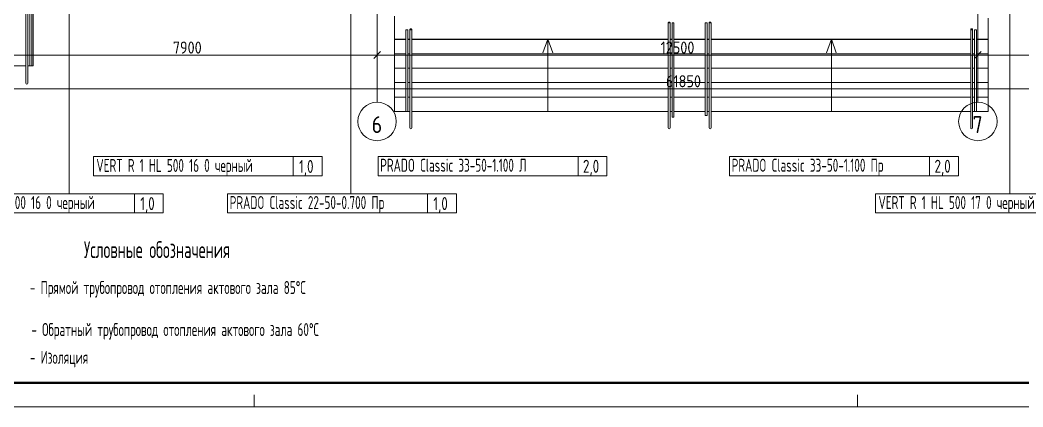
# Model space of a CAD drawing. Header units: millimetres. Extents: x -3929 to 624051, y 52832 to 514950.
# Drawn here: x 183577 to 204442, y 145707 to 153744 of the extents above; entities that cross this region are included whole.
import ezdxf
from ezdxf.enums import TextEntityAlignment as Align

# ---------------------------------------------------------------- set-up
doc = ezdxf.new("R2010")
doc.units = ezdxf.units.MM
doc.linetypes.add('ADSK_Линия сетки', pattern=[25, 20, -2.5, 0, -2.5])
for name, color, linetype in [('9_Форматы', 7, 'Continuous'), ('ПРИБОРЫ', 3, 'Continuous'), ('статистика приборов', 252, 'Continuous'), ('стояки', 7, 'Continuous')]:
    doc.layers.add(name, color=color, linetype=linetype)
for name, color, linetype, lineweight in [('_надписи ОВ', 7, 'Continuous', 20), ('Аннотация', 7, 'Continuous', 18), ('Лестницы', 7, 'Continuous', 9), ('ОВ-рамка', 7, 'Continuous', 30), ('Ограждение', 7, 'Continuous', 9), ('Оси', 253, 'Continuous', 9), ('Пандусы', 7, 'Continuous', 18), ('Перекрытие', 7, 'Continuous', 18), ('Размеры', 7, 'Continuous', 9), ('Узлы', 7, 'Continuous', 18)]:
    doc.layers.add(name, color=color, linetype=linetype, lineweight=lineweight)
doc.layers.add('Линии', color=7, linetype='Continuous', lineweight=9, true_color=0x00a600)
doc.styles.add('GOST Common', font='GOST_Common.ttf', dxfattribs={"width": 0.9, "height": 350})
doc.styles.add('GOST Common_1', font='GOST_Common.ttf', dxfattribs={"width": 0.9, "height": 250})
doc.styles.add('СТИЛЬ', font='simplex.shx', dxfattribs={"width": 0.65})

# ---------------------------------------------------------------- blocks, each defined once
blk = doc.blocks.new('_Oblique')
at = {"color": 0, "linetype": 'ByBlock', "lineweight": -2}
blk.add_line((-0.5, -0.5), (0.5, 0.5), dxfattribs=at)
blk = doc.blocks.new('1 этаж')
at = {"layer": 'Аннотация', "color": 253, "lineweight": 5}
for p, q in [((385296, -256871), (385193, -257153)), ((385296, -256871), (385398, -257153)), ((391196, -256871), (391093, -257153)), ((391196, -256871), (391298, -257153))]:
    blk.add_line(p, q, dxfattribs=at)
at = {"layer": 'Лестницы', "color": 253, "lineweight": 5}
for p, q in [((382105, -256872), (382345, -256872)), ((382105, -257172), (382105, -256872)), ((382385, -256872), (382425, -256872)), ((382465, -256872), (387800, -256872)), ((387840, -256872), (387880, -256872)), ((387920, -256872), (388572, -256872)), ((388612, -256872), (388652, -256872)), ((388692, -256872), (394094, -256872)), ((394134, -256872), (394174, -256872)), ((394214, -256872), (394455, -256872)), ((394455, -257172), (394455, -256872)), ((382105, -257472), (382105, -257172)), ((382105, -257172), (382345, -257172)), ((382105, -257172), (382345, -257172)), ((382385, -257172), (382426, -257172)), ((382385, -257172), (382426, -257172)), ((382465, -257172), (387801, -257172)), ((382465, -257172), (387801, -257172)), ((387840, -257172), (387880, -257172)), ((387840, -257172), (387880, -257172)), ((387920, -257172), (388572, -257172)), ((387920, -257172), (388572, -257172)), ((388612, -257172), (388652, -257172)), ((388612, -257172), (388652, -257172)), ((388691, -257172), (394095, -257172)), ((388691, -257172), (394095, -257172)), ((394134, -257172), (394174, -257172)), ((394134, -257172), (394174, -257172)), ((394214, -257172), (394455, -257172)), ((394214, -257172), (394455, -257172)), ((394455, -257472), (394455, -257172)), ((382105, -257772), (382105, -257472)), ((382105, -257472), (382345, -257472)), ((382105, -257472), (382345, -257472)), ((382385, -257472), (382425, -257472)), ((382385, -257472), (382425, -257472)), ((382465, -257472), (387800, -257472)), ((382465, -257472), (387800, -257472)), ((387840, -257472), (387880, -257472)), ((387840, -257472), (387880, -257472)), ((387920, -257472), (388572, -257472)), ((387920, -257472), (388572, -257472)), ((388612, -257472), (388652, -257472)), ((388612, -257472), (388652, -257472)), ((388692, -257472), (394094, -257472)), ((388692, -257472), (394094, -257472)), ((394134, -257472), (394174, -257472)), ((394134, -257472), (394174, -257472)), ((394214, -257472), (394455, -257472)), ((394214, -257472), (394455, -257472)), ((394455, -257772), (394455, -257472)), ((382105, -258072), (382105, -257772)), ((382105, -257772), (382345, -257772)), ((382105, -257772), (382345, -257772)), ((382385, -257772), (382425, -257772)), ((382385, -257772), (382425, -257772)), ((382465, -257772), (387800, -257772)), ((382465, -257772), (387800, -257772)), ((387840, -257772), (387880, -257772)), ((387840, -257772), (387880, -257772)), ((387920, -257772), (388572, -257772)), ((387920, -257772), (388572, -257772)), ((388612, -257772), (388652, -257772)), ((388612, -257772), (388652, -257772)), ((388692, -257772), (394094, -257772)), ((388692, -257772), (394094, -257772)), ((394134, -257772), (394174, -257772)), ((394134, -257772), (394174, -257772)), ((394214, -257772), (394455, -257772)), ((394214, -257772), (394455, -257772)), ((394455, -258072), (394455, -257772)), ((382105, -258372), (382105, -258072)), ((382105, -258072), (382345, -258072)), ((382105, -258072), (382345, -258072)), ((382385, -258072), (382425, -258072)), ((382385, -258072), (382425, -258072)), ((382465, -258072), (387800, -258072)), ((382465, -258072), (387800, -258072)), ((387840, -258072), (387880, -258072)), ((387840, -258072), (387880, -258072)), ((387920, -258072), (388572, -258072)), ((387920, -258072), (388572, -258072)), ((388612, -258072), (388652, -258072)), ((388612, -258072), (388652, -258072)), ((388692, -258072), (394094, -258072)), ((388692, -258072), (394094, -258072)), ((394134, -258072), (394174, -258072)), ((394134, -258072), (394174, -258072)), ((394214, -258072), (394455, -258072)), ((394214, -258072), (394455, -258072)), ((394455, -258372), (394455, -258072)), ((382105, -258372), (382345, -258372)), ((382105, -258372), (382345, -258372)), ((382385, -258372), (382425, -258372)), ((382385, -258372), (382425, -258372)), ((382465, -258372), (387800, -258372)), ((382465, -258372), (387800, -258372)), ((387840, -258372), (387880, -258372)), ((387840, -258372), (387880, -258372)), ((387920, -258372), (388572, -258372)), ((387920, -258372), (388572, -258372)), ((388612, -258372), (388652, -258372)), ((388612, -258372), (388652, -258372)), ((388692, -258372), (394094, -258372)), ((388692, -258372), (394094, -258372)), ((394134, -258372), (394174, -258372)), ((394134, -258372), (394174, -258372)), ((394214, -258372), (394455, -258372)), ((394214, -258372), (394455, -258372))]:
    blk.add_line(p, q, dxfattribs=at)
at = {"layer": 'Линии', "color": 253, "lineweight": 5}
for p, q in [((382104, -256871), (382104, -256392)), ((374439, -257422), (374439, -257782)), ((374479, -257782), (374479, -257422)), ((382425, -258352), (382425, -258712)), ((382465, -258712), (382465, -258352)), ((387800, -258352), (387800, -258712)), ((387840, -258712), (387840, -258352)), ((388652, -258352), (388652, -258712)), ((388692, -258712), (388692, -258352)), ((394094, -258352), (394094, -258712)), ((394134, -258712), (394134, -258352))]:
    blk.add_line(p, q, dxfattribs=at)
for centre in [(374459, -257782), (382445, -258712), (387820, -258712), (388672, -258712), (394114, -258712)]:
    blk.add_arc(centre, 20, 180, 0, dxfattribs=at)
at = {"layer": 'Ограждение', "color": 253, "lineweight": 5}
for p, q in [((374439, -255424), (374439, -257422)), ((374439, -257422), (374439, -255425)), ((374479, -257422), (374479, -255424)), ((374479, -257422), (374479, -255425)), ((374519, -257423), (374519, -255423)), ((374559, -257423), (374559, -255423)), ((387800, -256528), (387801, -256527)), ((387800, -256529), (387800, -256528)), ((387800, -256528), (387800, -256528)), ((387800, -256530), (387800, -256529)), ((387800, -256531), (387800, -256530)), ((387800, -256532), (387800, -256531)), ((387800, -256532), (387800, -256872)), ((387800, -256532), (387840, -256532)), ((387800, -257159), (387800, -256532)), ((387801, -256525), (387802, -256524)), ((387801, -256525), (387802, -256524)), ((387801, -256526), (387801, -256525)), ((387801, -256525), (387801, -256525)), ((387801, -256526), (387801, -256525)), ((387801, -256525), (387801, -256525)), ((387801, -256527), (387801, -256526)), ((387801, -256527), (387801, -256526)), ((387802, -256523), (387802, -256522)), ((387802, -256522), (387803, -256522)), ((387802, -256523), (387802, -256522)), ((387802, -256522), (387803, -256522)), ((387802, -256524), (387802, -256523)), ((387802, -256524), (387802, -256523)), ((387803, -256521), (387804, -256520)), ((387803, -256521), (387804, -256520)), ((387803, -256522), (387803, -256521)), ((387803, -256522), (387803, -256521)), ((387804, -256519), (387805, -256518)), ((387804, -256519), (387805, -256518)), ((387804, -256520), (387804, -256519)), ((387804, -256520), (387804, -256519)), ((387804, -256520), (387804, -256520)), ((387804, -256520), (387804, -256520)), ((387805, -256518), (387806, -256518)), ((387805, -256518), (387806, -256518)), ((387806, -256518), (387806, -256517)), ((387806, -256517), (387807, -256517)), ((387806, -256518), (387806, -256517)), ((387806, -256517), (387807, -256517)), ((387807, -256517), (387807, -256516)), ((387807, -256516), (387808, -256516)), ((387807, -256517), (387807, -256516)), ((387807, -256516), (387808, -256516)), ((387808, -256516), (387809, -256515)), ((387808, -256516), (387809, -256515)), ((387809, -256515), (387810, -256514)), ((387809, -256515), (387810, -256514)), ((387809, -256515), (387809, -256515)), ((387809, -256515), (387809, -256515)), ((387810, -256514), (387811, -256514)), ((387810, -256514), (387811, -256514)), ((387811, -256514), (387812, -256513)), ((387811, -256514), (387812, -256513)), ((387811, -256514), (387811, -256514)), ((387811, -256514), (387811, -256514)), ((387812, -256513), (387813, -256513)), ((387812, -256513), (387813, -256513)), ((387813, -256513), (387814, -256513)), ((387813, -256513), (387814, -256513)), ((387814, -256513), (387814, -256512)), ((387814, -256512), (387815, -256512)), ((387814, -256513), (387814, -256512)), ((387814, -256512), (387815, -256512)), ((387815, -256512), (387816, -256512)), ((387815, -256512), (387816, -256512)), ((387816, -256512), (387817, -256512)), ((387816, -256512), (387817, -256512)), ((387817, -256512), (387817, -256512)), ((387817, -256512), (387818, -256512)), ((387817, -256512), (387817, -256512)), ((387817, -256512), (387818, -256512)), ((387818, -256512), (387819, -256512)), ((387818, -256512), (387819, -256512)), ((387822, -256532), (387818, -256532)), ((387819, -256512), (387820, -256512)), ((387819, -256512), (387820, -256512)), ((387820, -256512), (387820, -256512)), ((387820, -256512), (387821, -256512)), ((387820, -256512), (387820, -256512)), ((387820, -256512), (387821, -256512)), ((387821, -256512), (387822, -256512)), ((387821, -256512), (387822, -256512)), ((387822, -256512), (387822, -256512)), ((387822, -256512), (387823, -256512)), ((387822, -256512), (387822, -256512)), ((387822, -256512), (387823, -256512)), ((387823, -256512), (387824, -256512)), ((387823, -256512), (387824, -256512)), ((387824, -256512), (387825, -256512)), ((387824, -256512), (387825, -256512)), ((387825, -256512), (387826, -256512)), ((387825, -256512), (387826, -256512)), ((387826, -256512), (387826, -256513)), ((387826, -256512), (387826, -256513)), ((387826, -256513), (387827, -256513)), ((387826, -256513), (387827, -256513)), ((387827, -256513), (387828, -256513)), ((387827, -256513), (387828, -256513)), ((387828, -256513), (387829, -256514)), ((387828, -256513), (387829, -256514)), ((387829, -256514), (387829, -256514)), ((387829, -256514), (387830, -256514)), ((387829, -256514), (387829, -256514)), ((387829, -256514), (387830, -256514)), ((387830, -256514), (387831, -256515)), ((387830, -256514), (387831, -256515)), ((387831, -256515), (387831, -256515)), ((387831, -256515), (387832, -256516)), ((387831, -256515), (387831, -256515)), ((387831, -256515), (387832, -256516)), ((387832, -256516), (387833, -256516)), ((387832, -256516), (387833, -256516)), ((387833, -256516), (387833, -256517)), ((387833, -256516), (387833, -256517)), ((387833, -256517), (387834, -256517)), ((387833, -256517), (387834, -256517)), ((387834, -256517), (387834, -256518)), ((387834, -256517), (387834, -256518)), ((387834, -256518), (387835, -256518)), ((387834, -256518), (387835, -256518)), ((387835, -256518), (387835, -256519)), ((387835, -256518), (387835, -256519)), ((387835, -256519), (387836, -256519)), ((387835, -256519), (387836, -256519)), ((387836, -256519), (387836, -256520)), ((387836, -256519), (387836, -256520)), ((387836, -256520), (387837, -256521)), ((387836, -256520), (387837, -256521)), ((387837, -256521), (387837, -256521)), ((387837, -256521), (387838, -256522)), ((387837, -256521), (387837, -256521)), ((387838, -256522), (387838, -256523)), ((387838, -256522), (387838, -256523)), ((387838, -256523), (387838, -256524)), ((387838, -256523), (387838, -256524)), ((387838, -256524), (387839, -256524)), ((387838, -256524), (387839, -256524)), ((387839, -256524), (387839, -256525)), ((387839, -256524), (387839, -256525)), ((387839, -256525), (387839, -256526)), ((387839, -256525), (387839, -256526)), ((387839, -256526), (387839, -256527)), ((387839, -256526), (387839, -256527)), ((387839, -256527), (387840, -256527)), ((387839, -256527), (387840, -256527)), ((387840, -256527), (387840, -256528)), ((387840, -256528), (387840, -256529)), ((387840, -256529), (387840, -256530)), ((387840, -256530), (387840, -256531)), ((387840, -256531), (387840, -256531)), ((387840, -256531), (387840, -256532)), ((387840, -256872), (387840, -256532)), ((387840, -257159), (387840, -256532)), ((387880, -256532), (387920, -256532)), ((387880, -256532), (387880, -256872)), ((387920, -256532), (387920, -256872)), ((388572, -256532), (388612, -256532)), ((388572, -256532), (388572, -256872)), ((388612, -256532), (388612, -256872)), ((388652, -256526), (388653, -256525)), ((388652, -256526), (388653, -256525)), ((388652, -256527), (388652, -256526)), ((388652, -256527), (388652, -256526)), ((388652, -256528), (388652, -256527)), ((388652, -256529), (388652, -256528)), ((388652, -256528), (388652, -256528)), ((388652, -256530), (388652, -256529)), ((388652, -256531), (388652, -256530)), ((388652, -256532), (388652, -256531)), ((388652, -256532), (388652, -256872)), ((388652, -256532), (388692, -256532)), ((388652, -257159), (388652, -256532)), ((388653, -256523), (388654, -256522)), ((388653, -256523), (388654, -256522)), ((388653, -256524), (388653, -256523)), ((388653, -256524), (388653, -256523)), ((388653, -256525), (388653, -256524)), ((388653, -256525), (388653, -256524)), ((388653, -256525), (388653, -256525)), ((388653, -256525), (388653, -256525)), ((388654, -256522), (388655, -256521)), ((388654, -256522), (388655, -256521)), ((388654, -256522), (388654, -256522)), ((388654, -256522), (388654, -256522)), ((388655, -256521), (388655, -256520)), ((388655, -256520), (388656, -256520)), ((388655, -256521), (388655, -256520)), ((388655, -256520), (388656, -256520)), ((388656, -256519), (388657, -256518)), ((388656, -256519), (388657, -256518)), ((388656, -256520), (388656, -256519)), ((388656, -256520), (388656, -256519)), ((388657, -256518), (388658, -256517)), ((388657, -256518), (388658, -256517)), ((388657, -256518), (388657, -256518)), ((388657, -256518), (388657, -256518)), ((388658, -256517), (388659, -256516)), ((388658, -256517), (388659, -256516)), ((388658, -256517), (388658, -256517)), ((388658, -256517), (388658, -256517)), ((388659, -256516), (388660, -256515)), ((388659, -256516), (388660, -256515)), ((388659, -256516), (388659, -256516)), ((388659, -256516), (388659, -256516)), ((388660, -256515), (388661, -256515)), ((388660, -256515), (388661, -256515)), ((388661, -256515), (388661, -256514)), ((388661, -256514), (388662, -256514)), ((388661, -256515), (388661, -256514)), ((388661, -256514), (388662, -256514)), ((388662, -256514), (388663, -256514)), ((388662, -256514), (388663, -256514)), ((388663, -256514), (388664, -256513)), ((388663, -256514), (388664, -256513)), ((388664, -256513), (388664, -256513)), ((388664, -256513), (388665, -256513)), ((388664, -256513), (388664, -256513)), ((388664, -256513), (388665, -256513)), ((388665, -256513), (388666, -256512)), ((388665, -256513), (388666, -256512)), ((388666, -256512), (388667, -256512)), ((388666, -256512), (388667, -256512)), ((388667, -256512), (388667, -256512)), ((388667, -256512), (388668, -256512)), ((388667, -256512), (388667, -256512)), ((388667, -256512), (388668, -256512)), ((388668, -256512), (388669, -256512)), ((388668, -256512), (388669, -256512)), ((388669, -256512), (388670, -256512)), ((388669, -256512), (388670, -256512)), ((388674, -256532), (388669, -256532)), ((388670, -256512), (388671, -256512)), ((388670, -256512), (388671, -256512)), ((388671, -256512), (388671, -256512)), ((388671, -256512), (388672, -256512)), ((388671, -256512), (388671, -256512)), ((388671, -256512), (388672, -256512)), ((388672, -256512), (388672, -256512)), ((388672, -256512), (388673, -256512)), ((388672, -256512), (388672, -256512)), ((388672, -256512), (388673, -256512)), ((388673, -256512), (388674, -256512)), ((388673, -256512), (388674, -256512)), ((388674, -256512), (388675, -256512)), ((388674, -256512), (388675, -256512)), ((388675, -256512), (388676, -256512)), ((388675, -256512), (388676, -256512)), ((388676, -256512), (388676, -256512)), ((388676, -256512), (388677, -256512)), ((388676, -256512), (388676, -256512)), ((388676, -256512), (388677, -256512)), ((388677, -256512), (388678, -256513)), ((388677, -256512), (388678, -256513)), ((388678, -256513), (388679, -256513)), ((388678, -256513), (388679, -256513)), ((388679, -256513), (388679, -256513)), ((388679, -256513), (388680, -256514)), ((388679, -256513), (388679, -256513)), ((388679, -256513), (388680, -256514)), ((388680, -256514), (388681, -256514)), ((388680, -256514), (388681, -256514)), ((388681, -256514), (388682, -256514)), ((388681, -256514), (388682, -256514)), ((388682, -256514), (388682, -256515)), ((388682, -256514), (388682, -256515)), ((388682, -256515), (388683, -256515)), ((388682, -256515), (388683, -256515)), ((388683, -256515), (388684, -256516)), ((388683, -256515), (388684, -256516)), ((388684, -256516), (388684, -256516)), ((388684, -256516), (388685, -256517)), ((388684, -256516), (388684, -256516)), ((388684, -256516), (388685, -256517)), ((388685, -256517), (388685, -256517)), ((388685, -256517), (388686, -256518)), ((388685, -256517), (388685, -256517)), ((388685, -256517), (388686, -256518)), ((388686, -256518), (388686, -256518)), ((388686, -256518), (388687, -256519)), ((388686, -256518), (388686, -256518)), ((388686, -256518), (388687, -256519)), ((388687, -256519), (388687, -256519)), ((388687, -256519), (388688, -256520)), ((388687, -256519), (388687, -256519)), ((388687, -256519), (388688, -256520)), ((388688, -256520), (388688, -256521)), ((388688, -256520), (388688, -256521)), ((388688, -256521), (388689, -256521)), ((388688, -256521), (388689, -256521)), ((388689, -256521), (388689, -256522)), ((388689, -256522), (388690, -256523)), ((388689, -256522), (388690, -256523)), ((388690, -256523), (388690, -256524)), ((388690, -256523), (388690, -256524)), ((388690, -256524), (388690, -256524)), ((388690, -256524), (388690, -256525)), ((388690, -256524), (388690, -256524)), ((388690, -256524), (388690, -256525)), ((388690, -256525), (388691, -256526)), ((388690, -256525), (388691, -256526)), ((388691, -256526), (388691, -256527)), ((388691, -256526), (388691, -256527)), ((388691, -256527), (388691, -256527)), ((388691, -256527), (388691, -256528)), ((388691, -256527), (388691, -256527)), ((388691, -256528), (388691, -256529)), ((388691, -256529), (388691, -256530)), ((388691, -256530), (388692, -256531)), ((388692, -256531), (388692, -256531)), ((388692, -256531), (388692, -256532)), ((388692, -256872), (388692, -256532)), ((388692, -257159), (388692, -256532)), ((382345, -256672), (382385, -256672)), ((382345, -257172), (382345, -256672)), ((382385, -257172), (382385, -256672)), ((382425, -256669), (382425, -256668)), ((382425, -256668), (382426, -256668)), ((382425, -256670), (382425, -256669)), ((382425, -256671), (382425, -256670)), ((382425, -256672), (382425, -256671)), ((382425, -256672), (382425, -257159)), ((382425, -256672), (382465, -256672)), ((382425, -257159), (382425, -256672)), ((382426, -256665), (382427, -256664)), ((382426, -256665), (382427, -256664)), ((382426, -256666), (382426, -256665)), ((382426, -256665), (382426, -256665)), ((382426, -256666), (382426, -256665)), ((382426, -256665), (382426, -256665)), ((382426, -256667), (382426, -256666)), ((382426, -256667), (382426, -256666)), ((382426, -256668), (382426, -256667)), ((382427, -256663), (382427, -256662)), ((382427, -256662), (382428, -256662)), ((382427, -256663), (382427, -256662)), ((382427, -256662), (382428, -256662)), ((382427, -256664), (382427, -256663)), ((382427, -256664), (382427, -256663)), ((382428, -256661), (382429, -256660)), ((382428, -256661), (382429, -256660)), ((382428, -256662), (382428, -256661)), ((382428, -256662), (382428, -256661)), ((382429, -256660), (382430, -256659)), ((382429, -256660), (382430, -256659)), ((382429, -256660), (382429, -256660)), ((382429, -256660), (382429, -256660)), ((382430, -256659), (382430, -256658)), ((382430, -256658), (382431, -256658)), ((382430, -256659), (382430, -256658)), ((382430, -256658), (382431, -256658)), ((382431, -256658), (382431, -256657)), ((382431, -256657), (382432, -256657)), ((382431, -256658), (382431, -256657)), ((382431, -256657), (382432, -256657)), ((382432, -256657), (382432, -256656)), ((382432, -256656), (382433, -256656)), ((382432, -256657), (382432, -256656)), ((382432, -256656), (382433, -256656)), ((382433, -256656), (382434, -256655)), ((382433, -256656), (382434, -256655)), ((382434, -256655), (382435, -256654)), ((382434, -256655), (382435, -256654)), ((382434, -256655), (382434, -256655)), ((382434, -256655), (382434, -256655)), ((382435, -256654), (382436, -256654)), ((382435, -256654), (382436, -256654)), ((382436, -256654), (382437, -256653)), ((382436, -256654), (382437, -256653)), ((382436, -256654), (382436, -256654)), ((382436, -256654), (382436, -256654)), ((382437, -256653), (382438, -256653)), ((382437, -256653), (382438, -256653)), ((382438, -256653), (382439, -256653)), ((382438, -256653), (382439, -256653)), ((382439, -256653), (382439, -256652)), ((382439, -256652), (382440, -256652)), ((382439, -256653), (382439, -256652)), ((382439, -256652), (382440, -256652)), ((382440, -256652), (382441, -256652)), ((382440, -256652), (382441, -256652)), ((382441, -256652), (382442, -256652)), ((382441, -256652), (382442, -256652)), ((382442, -256652), (382443, -256652)), ((382442, -256652), (382443, -256652)), ((382443, -256652), (382443, -256652)), ((382443, -256652), (382444, -256652)), ((382443, -256652), (382443, -256652)), ((382443, -256652), (382444, -256652)), ((382448, -256672), (382443, -256672)), ((382444, -256652), (382445, -256652)), ((382444, -256652), (382445, -256652)), ((382445, -256652), (382445, -256652)), ((382445, -256652), (382446, -256652)), ((382445, -256652), (382445, -256652)), ((382445, -256652), (382446, -256652)), ((382446, -256652), (382447, -256652)), ((382446, -256652), (382447, -256652)), ((382447, -256652), (382448, -256652)), ((382447, -256652), (382448, -256652)), ((382448, -256652), (382448, -256652)), ((382448, -256652), (382449, -256652)), ((382448, -256652), (382448, -256652)), ((382448, -256652), (382449, -256652)), ((382449, -256652), (382450, -256652)), ((382449, -256652), (382450, -256652)), ((382450, -256652), (382451, -256652)), ((382450, -256652), (382451, -256652)), ((382451, -256652), (382451, -256653)), ((382451, -256652), (382451, -256653)), ((382451, -256653), (382452, -256653)), ((382451, -256653), (382452, -256653)), ((382452, -256653), (382453, -256653)), ((382452, -256653), (382453, -256653)), ((382453, -256653), (382454, -256654)), ((382453, -256653), (382454, -256654)), ((382454, -256654), (382454, -256654)), ((382454, -256654), (382455, -256654)), ((382454, -256654), (382454, -256654)), ((382454, -256654), (382455, -256654)), ((382455, -256654), (382456, -256655)), ((382455, -256654), (382456, -256655)), ((382456, -256655), (382456, -256655)), ((382456, -256655), (382457, -256656)), ((382456, -256655), (382456, -256655)), ((382456, -256655), (382457, -256656)), ((382457, -256656), (382458, -256656)), ((382457, -256656), (382458, -256656)), ((382458, -256656), (382458, -256657)), ((382458, -256656), (382458, -256657)), ((382458, -256657), (382459, -256657)), ((382458, -256657), (382459, -256657)), ((382459, -256657), (382460, -256658)), ((382459, -256657), (382460, -256658)), ((382460, -256658), (382460, -256658)), ((382460, -256658), (382461, -256659)), ((382460, -256658), (382460, -256658)), ((382460, -256658), (382461, -256659)), ((382461, -256659), (382461, -256659)), ((382461, -256659), (382462, -256660)), ((382461, -256659), (382461, -256659)), ((382461, -256659), (382462, -256660)), ((382462, -256660), (382462, -256661)), ((382462, -256660), (382462, -256661)), ((382462, -256661), (382462, -256661)), ((382462, -256661), (382463, -256662)), ((382462, -256661), (382462, -256661)), ((382463, -256662), (382463, -256663)), ((382463, -256662), (382463, -256663)), ((382463, -256663), (382464, -256664)), ((382463, -256663), (382464, -256664)), ((382464, -256664), (382464, -256664)), ((382464, -256664), (382464, -256665)), ((382464, -256664), (382464, -256664)), ((382464, -256664), (382464, -256665)), ((382464, -256665), (382464, -256666)), ((382464, -256665), (382464, -256666)), ((382464, -256666), (382465, -256667)), ((382464, -256666), (382465, -256667)), ((382465, -256667), (382465, -256667)), ((382465, -256667), (382465, -256668)), ((382465, -256667), (382465, -256667)), ((382465, -256668), (382465, -256669)), ((382465, -256669), (382465, -256670)), ((382465, -256670), (382465, -256671)), ((382465, -256671), (382465, -256671)), ((382465, -256671), (382465, -256672)), ((382465, -257159), (382465, -256672)), ((382465, -257159), (382465, -256672)), ((394094, -256669), (394095, -256668)), ((394094, -256670), (394094, -256669)), ((394094, -256671), (394094, -256670)), ((394094, -256672), (394094, -256671)), ((394094, -256672), (394094, -257159)), ((394094, -256672), (394134, -256672)), ((394094, -257159), (394094, -256672)), ((394095, -256666), (394095, -256665)), ((394095, -256665), (394096, -256665)), ((394095, -256666), (394095, -256665)), ((394095, -256665), (394096, -256665)), ((394095, -256667), (394095, -256666)), ((394095, -256667), (394095, -256666)), ((394095, -256668), (394095, -256667)), ((394095, -256668), (394095, -256668)), ((394096, -256663), (394097, -256662)), ((394096, -256663), (394097, -256662)), ((394096, -256664), (394096, -256663)), ((394096, -256664), (394096, -256663)), ((394096, -256665), (394096, -256664)), ((394096, -256665), (394096, -256664)), ((394097, -256661), (394098, -256660)), ((394097, -256661), (394098, -256660)), ((394097, -256662), (394097, -256661)), ((394097, -256662), (394097, -256661)), ((394097, -256662), (394097, -256662)), ((394097, -256662), (394097, -256662)), ((394098, -256660), (394099, -256659)), ((394098, -256660), (394099, -256659)), ((394098, -256660), (394098, -256660)), ((394098, -256660), (394098, -256660)), ((394099, -256659), (394099, -256658)), ((394099, -256658), (394100, -256658)), ((394099, -256659), (394099, -256658)), ((394099, -256658), (394100, -256658)), ((394100, -256658), (394100, -256657)), ((394100, -256657), (394101, -256657)), ((394100, -256658), (394100, -256657)), ((394100, -256657), (394101, -256657)), ((394101, -256657), (394102, -256656)), ((394101, -256657), (394102, -256656)), ((394102, -256656), (394103, -256655)), ((394102, -256656), (394103, -256655)), ((394102, -256656), (394102, -256656)), ((394102, -256656), (394102, -256656)), ((394103, -256655), (394104, -256655)), ((394103, -256655), (394104, -256655)), ((394104, -256655), (394104, -256654)), ((394104, -256654), (394105, -256654)), ((394104, -256655), (394104, -256654)), ((394104, -256654), (394105, -256654)), ((394105, -256654), (394106, -256654)), ((394105, -256654), (394106, -256654)), ((394106, -256654), (394106, -256653)), ((394106, -256653), (394107, -256653)), ((394106, -256654), (394106, -256653)), ((394106, -256653), (394107, -256653)), ((394107, -256653), (394108, -256653)), ((394107, -256653), (394108, -256653)), ((394108, -256653), (394109, -256652)), ((394108, -256653), (394109, -256652)), ((394109, -256652), (394109, -256652)), ((394109, -256652), (394110, -256652)), ((394109, -256652), (394109, -256652)), ((394109, -256652), (394110, -256652)), ((394110, -256652), (394111, -256652)), ((394110, -256652), (394111, -256652)), ((394111, -256652), (394112, -256652)), ((394111, -256652), (394112, -256652)), ((394112, -256652), (394113, -256652)), ((394112, -256652), (394113, -256652)), ((394117, -256672), (394112, -256672)), ((394113, -256652), (394113, -256652)), ((394113, -256652), (394114, -256652)), ((394113, -256652), (394113, -256652)), ((394113, -256652), (394114, -256652)), ((394114, -256652), (394114, -256652)), ((394114, -256652), (394115, -256652)), ((394114, -256652), (394114, -256652)), ((394114, -256652), (394115, -256652)), ((394115, -256652), (394116, -256652)), ((394115, -256652), (394116, -256652)), ((394116, -256652), (394117, -256652)), ((394116, -256652), (394117, -256652)), ((394117, -256652), (394118, -256652)), ((394117, -256652), (394118, -256652)), ((394118, -256652), (394118, -256652)), ((394118, -256652), (394119, -256652)), ((394118, -256652), (394118, -256652)), ((394118, -256652), (394119, -256652)), ((394119, -256652), (394120, -256652)), ((394119, -256652), (394120, -256652)), ((394120, -256652), (394121, -256653)), ((394120, -256652), (394121, -256653)), ((394121, -256653), (394121, -256653)), ((394121, -256653), (394122, -256653)), ((394121, -256653), (394121, -256653)), ((394121, -256653), (394122, -256653)), ((394122, -256653), (394123, -256654)), ((394122, -256653), (394123, -256654)), ((394123, -256654), (394124, -256654)), ((394123, -256654), (394124, -256654)), ((394124, -256654), (394124, -256654)), ((394124, -256654), (394125, -256655)), ((394124, -256654), (394124, -256654)), ((394124, -256654), (394125, -256655)), ((394125, -256655), (394126, -256655)), ((394125, -256655), (394126, -256655)), ((394126, -256655), (394126, -256656)), ((394126, -256655), (394126, -256656)), ((394126, -256656), (394127, -256656)), ((394126, -256656), (394127, -256656)), ((394127, -256656), (394128, -256657)), ((394127, -256656), (394128, -256657)), ((394128, -256657), (394128, -256657)), ((394128, -256657), (394129, -256658)), ((394128, -256657), (394128, -256657)), ((394128, -256657), (394129, -256658)), ((394129, -256658), (394129, -256658)), ((394129, -256658), (394130, -256659)), ((394129, -256658), (394129, -256658)), ((394129, -256658), (394130, -256659)), ((394130, -256659), (394130, -256659)), ((394130, -256659), (394131, -256660)), ((394130, -256659), (394130, -256659)), ((394130, -256659), (394131, -256660)), ((394131, -256660), (394131, -256661)), ((394131, -256660), (394131, -256661)), ((394131, -256661), (394132, -256661)), ((394131, -256661), (394132, -256661)), ((394132, -256661), (394132, -256662)), ((394132, -256662), (394132, -256663)), ((394132, -256662), (394132, -256663)), ((394132, -256663), (394133, -256664)), ((394132, -256663), (394133, -256664)), ((394133, -256664), (394133, -256664)), ((394133, -256664), (394133, -256665)), ((394133, -256664), (394133, -256664)), ((394133, -256664), (394133, -256665)), ((394133, -256665), (394134, -256666)), ((394133, -256665), (394134, -256666)), ((394134, -256666), (394134, -256667)), ((394134, -256666), (394134, -256667)), ((394134, -256667), (394134, -256667)), ((394134, -256667), (394134, -256668)), ((394134, -256667), (394134, -256667)), ((394134, -256668), (394134, -256669)), ((394134, -256669), (394134, -256670)), ((394134, -256670), (394134, -256671)), ((394134, -256671), (394134, -256671)), ((394134, -256671), (394134, -256672)), ((394134, -257159), (394134, -256672)), ((394134, -257159), (394134, -256672)), ((394174, -256672), (394214, -256672)), ((394174, -257172), (394174, -256672)), ((394214, -257172), (394214, -256672)), ((387800, -256872), (387800, -257159)), ((387840, -257159), (387840, -256872)), ((387880, -256872), (387880, -257172)), ((387920, -256872), (387920, -257172)), ((388572, -256872), (388572, -257172)), ((388612, -256872), (388612, -257172)), ((388652, -256872), (388652, -257159)), ((388692, -257159), (388692, -256872)), ((382345, -258372), (382345, -257172)), ((382385, -258372), (382385, -257172)), ((382425, -257159), (382425, -257160)), ((382425, -257159), (382425, -257183)), ((382425, -257159), (382425, -257160)), ((382425, -257159), (382425, -257173)), ((382425, -257160), (382425, -257161)), ((382425, -257160), (382425, -257161)), ((382425, -257161), (382425, -257163)), ((382425, -257161), (382425, -257163)), ((382425, -257163), (382425, -257164)), ((382425, -257163), (382425, -257164)), ((382425, -257164), (382425, -257165)), ((382425, -257164), (382425, -257165)), ((382425, -257165), (382425, -257166)), ((382425, -257165), (382425, -257166)), ((382425, -257166), (382425, -257167)), ((382425, -257166), (382425, -257167)), ((382425, -257167), (382425, -257169)), ((382425, -257167), (382425, -257169)), ((382425, -257169), (382425, -257170)), ((382425, -257169), (382425, -257170)), ((382425, -257170), (382425, -257171)), ((382425, -257170), (382425, -257171)), ((382425, -257171), (382425, -257172)), ((382425, -257171), (382425, -257172)), ((382425, -257172), (382425, -257173)), ((382425, -257172), (382425, -257173)), ((382425, -257173), (382425, -258352)), ((382425, -257173), (382425, -257173)), ((382425, -257173), (382425, -257173)), ((382425, -258352), (382425, -257183)), ((382465, -257161), (382465, -257159)), ((382465, -257159), (382465, -257159)), ((382465, -257159), (382465, -257183)), ((382465, -257161), (382465, -257159)), ((382465, -257159), (382465, -257173)), ((382465, -257162), (382465, -257161)), ((382465, -257162), (382465, -257161)), ((382465, -257163), (382465, -257162)), ((382465, -257163), (382465, -257162)), ((382465, -257164), (382465, -257163)), ((382465, -257164), (382465, -257163)), ((382465, -257165), (382465, -257164)), ((382465, -257165), (382465, -257164)), ((382465, -257167), (382465, -257165)), ((382465, -257167), (382465, -257165)), ((382465, -257168), (382465, -257167)), ((382465, -257168), (382465, -257167)), ((382465, -257169), (382465, -257168)), ((382465, -257169), (382465, -257168)), ((382465, -257170), (382465, -257169)), ((382465, -257170), (382465, -257169)), ((382465, -257171), (382465, -257170)), ((382465, -257171), (382465, -257170)), ((382465, -257172), (382465, -257171)), ((382465, -257172), (382465, -257171)), ((382465, -257173), (382465, -257172)), ((382465, -257173), (382465, -257172)), ((382465, -258352), (382465, -257173)), ((382465, -258352), (382465, -257183)), ((387800, -257159), (387800, -257160)), ((387800, -257159), (387800, -257183)), ((387800, -257159), (387800, -257160)), ((387800, -257159), (387800, -257173)), ((387800, -257160), (387800, -257161)), ((387800, -257160), (387800, -257161)), ((387800, -257161), (387800, -257163)), ((387800, -257161), (387800, -257163)), ((387800, -257163), (387800, -257164)), ((387800, -257163), (387800, -257164)), ((387800, -257164), (387800, -257165)), ((387800, -257164), (387800, -257165)), ((387800, -257165), (387800, -257166)), ((387800, -257165), (387800, -257166)), ((387800, -257166), (387800, -257167)), ((387800, -257166), (387800, -257167)), ((387800, -257167), (387800, -257169)), ((387800, -257167), (387800, -257169)), ((387800, -257169), (387800, -257170)), ((387800, -257169), (387800, -257170)), ((387800, -257170), (387800, -257171)), ((387800, -257170), (387800, -257171)), ((387800, -257171), (387800, -257172)), ((387800, -257171), (387800, -257172)), ((387800, -257172), (387800, -257173)), ((387800, -257172), (387800, -257173)), ((387800, -257173), (387800, -258351)), ((387800, -257173), (387800, -257173)), ((387800, -257173), (387800, -257173)), ((387800, -258352), (387800, -257183)), ((387840, -257161), (387840, -257159)), ((387840, -257159), (387840, -257159)), ((387840, -257159), (387840, -257183)), ((387840, -257161), (387840, -257159)), ((387840, -257159), (387840, -257173)), ((387840, -257162), (387840, -257161)), ((387840, -257162), (387840, -257161)), ((387840, -257163), (387840, -257162)), ((387840, -257163), (387840, -257162)), ((387840, -257164), (387840, -257163)), ((387840, -257164), (387840, -257163)), ((387840, -257165), (387840, -257164)), ((387840, -257165), (387840, -257164)), ((387840, -257167), (387840, -257165)), ((387840, -257167), (387840, -257165)), ((387840, -257168), (387840, -257167)), ((387840, -257168), (387840, -257167)), ((387840, -257169), (387840, -257168)), ((387840, -257169), (387840, -257168)), ((387840, -257170), (387840, -257169)), ((387840, -257170), (387840, -257169)), ((387840, -257171), (387840, -257170)), ((387840, -257171), (387840, -257170)), ((387840, -257172), (387840, -257171)), ((387840, -257172), (387840, -257171)), ((387840, -257173), (387840, -257172)), ((387840, -257173), (387840, -257172)), ((387840, -258351), (387840, -257173)), ((387840, -258352), (387840, -257183)), ((387880, -257172), (387880, -258372)), ((387920, -257172), (387920, -258372)), ((388572, -257172), (388572, -258372)), ((388612, -257172), (388612, -258372)), ((388652, -257159), (388652, -257160)), ((388652, -257159), (388652, -257183)), ((388652, -257159), (388652, -257160)), ((388652, -257159), (388652, -257173)), ((388652, -257160), (388652, -257161)), ((388652, -257160), (388652, -257161)), ((388652, -257161), (388652, -257163)), ((388652, -257161), (388652, -257163)), ((388652, -257163), (388652, -257164)), ((388652, -257163), (388652, -257164)), ((388652, -257164), (388652, -257165)), ((388652, -257164), (388652, -257165)), ((388652, -257165), (388652, -257166)), ((388652, -257165), (388652, -257166)), ((388652, -257166), (388652, -257167)), ((388652, -257166), (388652, -257167)), ((388652, -257167), (388652, -257169)), ((388652, -257167), (388652, -257169)), ((388652, -257169), (388652, -257170)), ((388652, -257169), (388652, -257170)), ((388652, -257170), (388652, -257171)), ((388652, -257170), (388652, -257171)), ((388652, -257171), (388652, -257172)), ((388652, -257171), (388652, -257172)), ((388652, -257172), (388652, -257173)), ((388652, -257172), (388652, -257173)), ((388652, -257173), (388652, -258351)), ((388652, -257173), (388652, -257173)), ((388652, -257173), (388652, -257173)), ((388652, -258352), (388652, -257183)), ((388692, -257161), (388692, -257159)), ((388692, -257159), (388692, -257159)), ((388692, -257159), (388692, -257183)), ((388692, -257161), (388692, -257159)), ((388692, -257159), (388692, -257173)), ((388692, -257162), (388692, -257161)), ((388692, -257162), (388692, -257161)), ((388692, -257163), (388692, -257162)), ((388692, -257163), (388692, -257162)), ((388692, -257164), (388692, -257163)), ((388692, -257164), (388692, -257163)), ((388692, -257165), (388692, -257164)), ((388692, -257165), (388692, -257164)), ((388692, -257167), (388692, -257165)), ((388692, -257167), (388692, -257165)), ((388692, -257168), (388692, -257167)), ((388692, -257168), (388692, -257167)), ((388692, -257169), (388692, -257168)), ((388692, -257169), (388692, -257168)), ((388692, -257170), (388692, -257169)), ((388692, -257170), (388692, -257169)), ((388692, -257171), (388692, -257170)), ((388692, -257171), (388692, -257170)), ((388692, -257172), (388692, -257171)), ((388692, -257172), (388692, -257171)), ((388692, -257173), (388692, -257172)), ((388692, -257173), (388692, -257172)), ((388692, -258351), (388692, -257173)), ((388692, -258352), (388692, -257183)), ((394094, -257159), (394094, -257160)), ((394094, -257159), (394094, -257183)), ((394094, -257159), (394094, -257160)), ((394094, -257159), (394094, -257173)), ((394094, -257160), (394094, -257161)), ((394094, -257160), (394094, -257161)), ((394094, -257161), (394094, -257163)), ((394094, -257161), (394094, -257163)), ((394094, -257163), (394094, -257164)), ((394094, -257163), (394094, -257164)), ((394094, -257164), (394094, -257165)), ((394094, -257164), (394094, -257165)), ((394094, -257165), (394094, -257166)), ((394094, -257165), (394094, -257166)), ((394094, -257166), (394094, -257167)), ((394094, -257166), (394094, -257167)), ((394094, -257167), (394094, -257169)), ((394094, -257167), (394094, -257169)), ((394094, -257169), (394094, -257170)), ((394094, -257169), (394094, -257170)), ((394094, -257170), (394094, -257171)), ((394094, -257170), (394094, -257171)), ((394094, -257171), (394094, -257172)), ((394094, -257171), (394094, -257172)), ((394094, -257172), (394094, -257173)), ((394094, -257172), (394094, -257173)), ((394094, -257173), (394094, -258352)), ((394094, -257173), (394094, -257173)), ((394094, -257173), (394094, -257173)), ((394094, -258352), (394094, -257183)), ((394134, -257161), (394134, -257159)), ((394134, -257159), (394134, -257159)), ((394134, -257159), (394134, -257183)), ((394134, -257161), (394134, -257159)), ((394134, -257159), (394134, -257173)), ((394134, -257162), (394134, -257161)), ((394134, -257162), (394134, -257161)), ((394134, -257163), (394134, -257162)), ((394134, -257163), (394134, -257162)), ((394134, -257164), (394134, -257163)), ((394134, -257164), (394134, -257163)), ((394134, -257165), (394134, -257164)), ((394134, -257165), (394134, -257164)), ((394134, -257167), (394134, -257165)), ((394134, -257167), (394134, -257165)), ((394134, -257168), (394134, -257167)), ((394134, -257168), (394134, -257167)), ((394134, -257169), (394134, -257168)), ((394134, -257169), (394134, -257168)), ((394134, -257170), (394134, -257169)), ((394134, -257170), (394134, -257169)), ((394134, -257171), (394134, -257170)), ((394134, -257171), (394134, -257170)), ((394134, -257172), (394134, -257171)), ((394134, -257172), (394134, -257171)), ((394134, -257173), (394134, -257172)), ((394134, -257173), (394134, -257172)), ((394134, -258352), (394134, -257173)), ((394134, -258352), (394134, -257183)), ((394174, -258372), (394174, -257172)), ((394214, -258372), (394214, -257172)), ((374559, -257423), (374519, -257423)), ((382385, -258372), (382345, -258372)), ((387800, -258352), (387800, -258351)), ((387880, -258372), (387880, -258492)), ((387920, -258492), (387880, -258492)), ((387920, -258372), (387920, -258492)), ((388572, -258372), (388572, -258452)), ((388612, -258452), (388572, -258452)), ((388612, -258372), (388612, -258452)), ((388652, -258352), (388652, -258351)), ((394214, -258372), (394174, -258372))]:
    blk.add_line(p, q, dxfattribs=at)
at = {"layer": 'Оси', "color": 253, "linetype": 'ADSK_Линия сетки', "lineweight": 5}
for p, q in [((381744, -258178), (381744, -209604)), ((394244, -258178), (394244, -209604))]:
    blk.add_line(p, q, dxfattribs=at)
at = {"layer": 'Оси', "color": 253, "lineweight": 5}
for centre, start, end in [((381744, -258578), 0, 180), ((394244, -258578), 0, 180), ((381744, -258578), 180, 0), ((394244, -258578), 180, 0)]:
    blk.add_arc(centre, 400, start, end, dxfattribs=at)
at = {"layer": 'Пандусы', "color": 253, "lineweight": 5}
for p, q in [((374589, -257423), (374589, -255423)), ((374439, -257423), (373439, -257423)), ((374519, -257423), (374479, -257423)), ((374589, -257423), (374559, -257423))]:
    blk.add_line(p, q, dxfattribs=at)
at = {"layer": 'Перекрытие', "color": 253, "lineweight": 5}
for p, q in [((394455, -256871), (394455, -256432)), ((382104, -256871), (382345, -256871)), ((382385, -256871), (382425, -256871)), ((382465, -256871), (387800, -256871)), ((387840, -256871), (387880, -256871)), ((387920, -256871), (388572, -256871)), ((388612, -256871), (388652, -256871)), ((388692, -256871), (394094, -256871)), ((394134, -256871), (394174, -256871)), ((394214, -256871), (394455, -256871))]:
    blk.add_line(p, q, dxfattribs=at)
at = {"layer": 'Размеры', "color": 253, "lineweight": 5}
for p, q in [((373694, -257198), (381894, -257198)), ((381594, -257198), (394394, -257198)), ((381744, -257248), (381744, -257348)), ((381744, -257248), (381744, -257348)), ((394094, -257198), (402294, -257198)), ((394244, -257248), (394244, -257348)), ((394244, -257248), (394244, -257348)), ((357044, -257898), (419194, -257898))]:
    blk.add_line(p, q, dxfattribs=at)
at = {"layer": 'Узлы', "color": 253, "lineweight": 5}
for p, q in [((385296, -258371), (385296, -256871)), ((391196, -258371), (391196, -256871))]:
    blk.add_line(p, q, dxfattribs=at)
at = {"layer": 'Размеры', "color": 253, "lineweight": 5, "xscale": 141.4, "yscale": 141.4, "zscale": 141.4}
for p in [(381744, -257198), (394244, -257198)]:
    blk.add_blockref('_Oblique', p, dxfattribs=at)
at = {"layer": 'Размеры', "color": 253, "lineweight": 5, "xscale": 141.4, "yscale": 141.4, "zscale": 141.4, "rotation": 180}
for p in [(381744, -257198), (394244, -257198)]:
    blk.add_blockref('_Oblique', p, dxfattribs=at)
at = {"layer": 'Оси', "color": 253, "lineweight": 5, "style": 'GOST Common', "width": 0.9}
for s, p in [('6', (381633, -258818)), ('7', (394132, -258818))]:
    blk.add_text(s, height=350, dxfattribs=at).set_placement(p)
at = {"layer": 'Размеры', "color": 253, "lineweight": 5, "char_height": 250, "attachment_point": 5, "style": 'GOST Common_1'}
for s, insert, width in [('\\A1;7900', (377794, -257043), 756.84), ('\\A1;12500', (387994, -257043), 889.8), ('\\A1;61850', (388119, -257743), 889.8)]:
    blk.add_mtext(s, dxfattribs=dict(at, insert=insert, width=width))
blk = doc.blocks.new('*U2998')
at = {"layer": '9_Форматы', "color": 7, "linetype": 'Continuous', "lineweight": 9, "ltscale": 100}
blk.add_lwpolyline([(5, -5), (5, 589), (-836, 589), (-836, -5)], close=True, dxfattribs=at)
at = {"layer": '9_Форматы', "color": 7, "linetype": 'Continuous', "lineweight": 9, "ltscale": 100, "const_width": 0.5}
blk.add_lwpolyline([(0, 0), (0, 584), (-816, 584), (-816, 0)], close=True, dxfattribs=at)
at = {"layer": '9_Форматы', "color": 7, "linetype": 'Continuous', "lineweight": 15, "ltscale": 100}
for points in [[(-500.5, -5), (-500.5, -2.5)], [(-375, -5), (-375, -2.5)]]:
    blk.add_lwpolyline(points, dxfattribs=at)

msp = doc.modelspace()

# ---------------------------------------------------------------- linework, layer by layer
at = {"layer": 'ПРИБОРЫ', "color": 7, "lineweight": 15}
for p, q in [((185101.579, 150906.892), (189861.199, 150906.892)), ((185101.579, 150906.892), (189861.199, 150906.892)), ((185101.579, 150906.892), (185101.579, 150506.892)), ((189261.199, 150906.892), (189261.199, 150506.892)), ((189861.199, 150906.892), (189861.199, 150506.892)), ((191026.611, 150910.773), (195786.231, 150910.773)), ((191026.611, 150910.773), (195786.231, 150910.773)), ((191026.611, 150910.773), (191026.611, 150510.773)), ((195186.231, 150910.773), (195186.231, 150510.773)), ((195786.231, 150910.773), (195786.231, 150510.773)), ((198340.05, 150910.773), (203099.67, 150910.773)), ((198340.05, 150910.773), (203099.67, 150910.773)), ((198340.05, 150910.773), (198340.05, 150510.773)), ((202499.67, 150910.773), (202499.67, 150510.773)), ((203099.67, 150910.773), (203099.67, 150510.773)), ((185101.579, 150506.892), (189861.199, 150506.892)), ((191026.611, 150510.773), (195786.231, 150510.773)), ((198340.05, 150510.773), (203099.67, 150510.773)), ((181796.249, 150135.701), (186555.869, 150135.701)), ((181796.249, 150135.701), (186555.869, 150135.701)), ((185955.869, 150135.701), (185955.869, 149735.701)), ((186555.869, 150135.701), (186555.869, 149735.701)), ((187895.581, 150135.701), (192655.202, 150135.701)), ((187895.581, 150135.701), (192655.202, 150135.701)), ((187895.581, 150135.701), (187895.581, 149735.701)), ((192055.202, 150135.701), (192055.202, 149735.701)), ((192655.202, 150135.701), (192655.202, 149735.701)), ((201373.257, 150135.701), (206132.877, 150135.701)), ((201373.257, 150135.701), (206132.877, 150135.701)), ((201373.257, 150135.701), (201373.257, 149735.701)), ((181796.249, 149735.701), (186555.869, 149735.701)), ((187895.581, 149735.701), (192655.202, 149735.701)), ((201373.257, 149735.701), (206132.877, 149735.701))]:
    msp.add_line(p, q, dxfattribs=at)
at = {"layer": 'стояки', "color": 7, "lineweight": 15}
for p, q in [((184601.405, 158618.406), (184601.405, 150135.701)), ((190458.058, 158618.406), (190458.058, 150135.701)), ((204167.517, 158618.406), (204167.517, 150135.701))]:
    msp.add_line(p, q, dxfattribs=at)

# ---------------------------------------------------------------- block references
at = {"layer": 'ОВ-рамка', "ltscale": 100, "transparency": 33554687, "xscale": 100, "yscale": 100, "zscale": 100}
msp.add_blockref('*U2998', (238498.26, 146206.792), dxfattribs=at)
at = {"layer": 'стояки', "color": 5, "lineweight": 40}
msp.add_blockref('1 этаж', (-190738.98, 410215.433), dxfattribs=at)

# ---------------------------------------------------------------- texts
at = {"layer": '_надписи ОВ', "ltscale": 10, "style": 'СТИЛЬ', "width": 0.6}
for s, height, p in [('Условные обозначения', 350, (184905.247, 148798.933)), ('- Прямой трубопровод отопления актового зала 85%%DС', 270, (183780.635, 148052.002)), ('- Обратный трубопровод отопления актового зала 60%%DС', 270, (183813.879, 147178.972)), (' - Изоляция', 270, (183673.792, 146601.614))]:
    msp.add_text(s, height=height, dxfattribs=at).set_placement(p)
at = {"layer": 'статистика приборов', "color": 7, "style": 'СТИЛЬ', "width": 0.6}
for s, p in [('VERT R 1 HL 500 16 0 черный ', (185165.442, 150588.745)), ('PRADO Classic 33-50-1.100 Л      ', (191069.587, 150592.626)), ('PRADO Classic 33-50-1.100 Пр      ', (198383.026, 150592.626)), ('VERT R 1 HR 500 16 0 черный ', (181860.111, 149817.554)), ('PRADO Classic 22-50-0.700 Пр      ', (187938.558, 149817.554)), ('VERT R 1 HL 500 17 0 черный ', (201437.12, 149817.554))]:
    msp.add_text(s, height=270, dxfattribs=at).set_placement(p)
at = {"layer": 'статистика приборов', "color": 7, "style": 'СТИЛЬ', "width": 0.7}
for s, p in [('1,0', (189532.265, 150567.343)), ('2,0', (195457.297, 150571.224)), ('2,0', (202770.736, 150571.224)), ('1,0', (186226.935, 149796.152)), ('1,0', (192326.267, 149796.152))]:
    msp.add_text(s, height=270, dxfattribs=at).set_placement(p, align=Align.CENTER)

doc.saveas('drawing.dxf')
